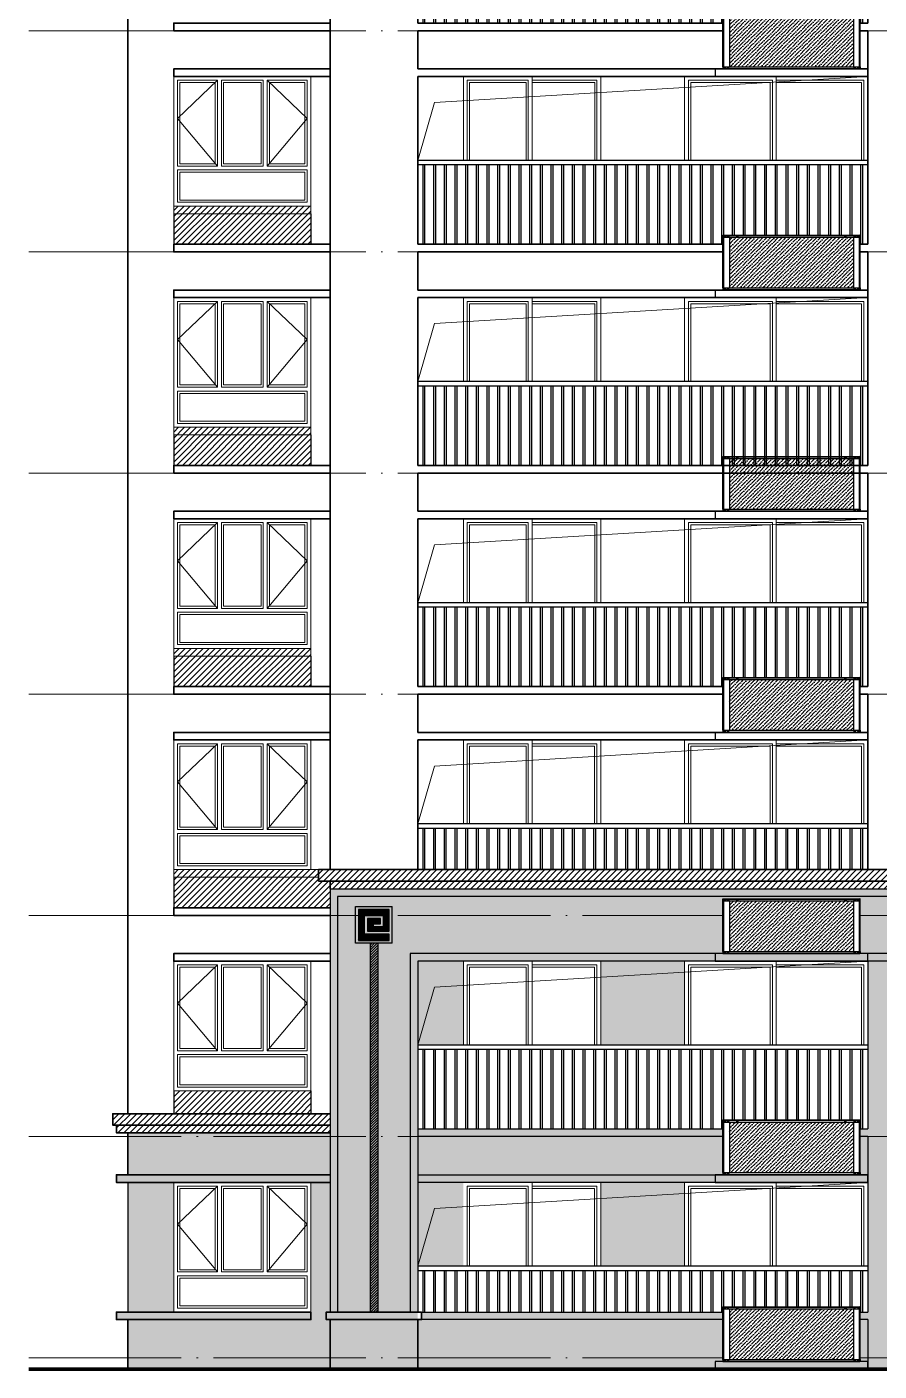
# Model space of a CAD drawing. Extents: x 27938 to 725830, y -209821 to 1628073.
# Drawn here: x 270692 to 281867, y 120374 to 137999 of the extents above; entities that cross this region are included whole.
import ezdxf
from ezdxf.xclip import XClip

# ---------------------------------------------------------------- set-up
doc = ezdxf.new("R2010")
doc.units = 0
doc.header["$LTSCALE"] = 1000
doc.header["$MEASUREMENT"] = 0
doc.header["$XCLIPFRAME"] = 0
doc.linetypes.add('DOTE', pattern=[2.42, 2, -0.2, 0.02, -0.2])
for name, color, linetype in [('3-剖面填充（细）', 250, 'Continuous'), ('5-平立面看线1', 45, 'Continuous'), ('Stair-栏杆', 142, 'Continuous'), ('修改标示', 212, 'Continuous'), ('看线', 251, 'Continuous'), ('立面', 73, 'Continuous')]:
    doc.layers.add(name, color=color, linetype=linetype)
for name, color, linetype, lineweight in [('DOTE', 19, 'DOTE', 9), ('WALL', 9, 'Continuous', 40), ('WINDOW', 144, 'Continuous', 15), ('立面-中轮廓线', 213, 'Continuous', 35), ('立面-普通轮廓', 7, 'Continuous', 18), ('立面-洞口示意', 152, 'Continuous', 13), ('立面-窗开启线', 250, 'Continuous', 13)]:
    doc.layers.add(name, color=color, linetype=linetype, lineweight=lineweight)

# ---------------------------------------------------------------- blocks, each defined once
blk = doc.blocks.new('A$C6E765447')
at = {"layer": '3-剖面填充（细）'}
h = blk.add_hatch(dxfattribs=at)
h.set_pattern_fill('ANSI31', color=251, scale=5)
h.set_pattern_definition([(45, (0, 0), (-5.61266, 5.61266), [])])
h.paths.add_polyline_path([(752, 98), (752, 502), (348, 502), (348, 217), (635, 217), (635, 384), (465, 384), (465, 315), (555, 315), (555, 276), (427, 276), (427, 422), (673, 422), (673, 178), (348, 178), (348, 98)])
at = {"layer": '立面'}
for p, q in [((790, 540), (310, 540)), ((310, 60), (310, 540)), ((790, 60), (790, 540)), ((348, 217), (348, 502)), ((348, 502), (752, 502)), ((427, 422), (427, 276)), ((673, 422), (427, 422)), ((465, 315), (465, 384)), ((465, 384), (635, 384)), ((635, 384), (635, 217)), ((673, 178), (673, 422)), ((752, 502), (752, 98)), ((635, 217), (348, 217)), ((348, 98), (348, 178)), ((348, 178), (673, 178)), ((427, 276), (555, 276)), ((555, 315), (465, 315)), ((555, 276), (555, 315)), ((310, 60), (790, 60)), ((752, 98), (348, 98))]:
    blk.add_line(p, q, dxfattribs=at)
blk = doc.blocks.new('A$C3E9A43BF')
at = {"layer": '3-剖面填充（细）'}
h = blk.add_hatch(dxfattribs=at)
h.set_pattern_fill('ANSI31', color=256, scale=35)
h.set_pattern_definition([(45, (-421266.58, -38026), (-39.2886205, 39.2886205), [])])
h.paths.add_polyline_path([(24850, 6400), (24850, 6550), (-150, 6550), (-150, 6400)])
h = blk.add_hatch(dxfattribs=at)
h.set_pattern_fill('ANSI31', color=256, scale=35)
h.set_pattern_definition([(45, (-421116.58, -38176), (-39.2886205, 39.2886205), [])])
h.paths.add_polyline_path([(24850, 6300), (24850, 6400), (0, 6400), (0, 6300)])
h = blk.add_hatch(dxfattribs=at)
h.set_pattern_fill('ANSI31', color=256, scale=15)
h.set_pattern_definition([(45, (-167446.275, -121897.909), (-16.8379802, 16.8379802), [])])
h.paths.add_polyline_path([(525, 750), (625, 750), (625, 5585), (525, 5585)])
blk.add_line((0, 6300), (24850, 6300), dxfattribs=at)
at = {"layer": '3-剖面填充（细）', "color": 252, "true_color": 0x939598}
blk.add_lwpolyline([(21250, 750), (21250, 5450), (1050, 5450), (1050, 750)], dxfattribs=at)
at = {"layer": '看线', "color": 30}
for points in [[(0, 6300), (0, 750)], [(22200, 750), (22200, 6200), (100, 6200), (100, 750)], [(21150, 750), (21150, 5350), (1150, 5350), (1150, 750)]]:
    blk.add_lwpolyline(points, dxfattribs=at)
at = {"layer": '立面'}
for p, q in [((525, 5585), (525, 750)), ((625, 5585), (625, 750))]:
    blk.add_line(p, q, dxfattribs=at)
at = {"layer": '立面-中轮廓线', "color": 2}
blk.add_line((-150, 6400), (22450, 6400), dxfattribs=at)
for points in [[(22300, 6300), (22300, 6400), (22450, 6400), (22450, 6550), (-150, 6550), (-150, 6400), (0, 6400), (0, 6300)], [(0, 650), (0, 0)], [(1150, 650), (1150, 0)]]:
    blk.add_lwpolyline(points, dxfattribs=at)
blk.add_lwpolyline([(1200, 750), (-50, 750), (-50, 650), (1200, 650)], close=True, dxfattribs=at)
at = {"xscale": -1}
blk.add_blockref('A$C6E765447', (1125, 5525), dxfattribs=at)
blk = doc.blocks.new('HFHFHFDVD')
at = {"layer": '3-剖面填充（细）'}
h = blk.add_hatch(dxfattribs=at)
h.set_pattern_fill('ANSI31', color=256, scale=35)
h.set_pattern_definition([(45, (-262060.75, -2900), (-39.2886205, 39.2886205), [])])
h.paths.add_polyline_path([(159056, 41176), (160856, 41176), (160856, 41676), (159056, 41676)])
for p, q in [((159056, 41576), (159056, 41176)), ((160856, 41576), (160856, 41176))]:
    blk.add_line(p, q, dxfattribs=at)
blk = doc.blocks.new('A$C2CF43C8D')
at = {"layer": 'WINDOW'}
blk.add_line((900, 2300), (900, 0), dxfattribs=at)
for points in [[(50, 2250), (850, 2250), (850, 50), (50, 50)], [(1750, 2250), (900, 2250), (900, 50), (1750, 50)]]:
    blk.add_lwpolyline(points, close=True, dxfattribs=at)
at = {"layer": 'WINDOW', "color": 250}
blk.add_lwpolyline([(80, 2220), (820, 2220), (820, 80), (80, 80)], close=True, dxfattribs=at)
blk.add_lwpolyline([(900, 80), (1720, 80), (1720, 2220), (900, 2220)], dxfattribs=at)
at = {"layer": '立面-普通轮廓'}
blk.add_lwpolyline([(0, 2300), (1800, 2300), (1800, 0), (0, 0)], close=True, dxfattribs=at)
blk = doc.blocks.new('A$C2B255B80')
at = {"layer": 'WINDOW'}
blk.add_line((1200, 2300), (1200, 0), dxfattribs=at)
for points in [[(50, 2250), (1150, 2250), (1150, 50), (50, 50)], [(2350, 2250), (1200, 2250), (1200, 50), (2350, 50)]]:
    blk.add_lwpolyline(points, close=True, dxfattribs=at)
at = {"layer": 'WINDOW', "color": 250}
blk.add_lwpolyline([(80, 2220), (1120, 2220), (1120, 80), (80, 80)], close=True, dxfattribs=at)
blk.add_lwpolyline([(1200, 80), (2320, 80), (2320, 2220), (1200, 2220)], dxfattribs=at)
at = {"layer": '立面-普通轮廓'}
blk.add_lwpolyline([(0, 2300), (2400, 2300), (2400, 0), (0, 0)], close=True, dxfattribs=at)
blk = doc.blocks.new('A$C6BC36758')
at = {"layer": 'WINDOW'}
for points in [[(-1750, 1650), (-1225, 1650), (-1225, 525), (-1750, 525)], [(-1175, 1650), (-625, 1650), (-625, 525), (-1175, 525)], [(-50, 1650), (-575, 1650), (-575, 525), (-50, 525)], [(-1750, 475), (-50, 475), (-50, 50), (-1750, 50)]]:
    blk.add_lwpolyline(points, close=True, dxfattribs=at)
at = {"layer": 'WINDOW', "color": 250}
for points in [[(-1720, 1620), (-1255, 1620), (-1255, 555), (-1720, 555)], [(-1145, 1620), (-655, 1620), (-655, 555), (-1145, 555)], [(-80, 1620), (-545, 1620), (-545, 555), (-80, 555)], [(-1720, 445), (-80, 445), (-80, 80), (-1720, 80)]]:
    blk.add_lwpolyline(points, close=True, dxfattribs=at)
at = {"layer": '立面-普通轮廓'}
blk.add_lwpolyline([(-1800, 1700), (0, 1700), (0, 0), (-1800, 0)], close=True, dxfattribs=at)
at = {"layer": '立面-窗开启线', "color": 251, "ltscale": 0.5, "true_color": 0x636466}
for points in [[(-1225, 1650), (-1750, 1150), (-1225, 525)], [(-575, 1650), (-50, 1150), (-575, 525)]]:
    blk.add_lwpolyline(points, dxfattribs=at)
blk = doc.blocks.new('HGHFSFFESDDRG')
at = {"layer": 'Stair-栏杆'}
for p, q in [((168156, 42276), (162256, 42276)), ((168156, 42216), (162256, 42216))]:
    blk.add_line(p, q, dxfattribs=at)
for points in [[(162321, 42216), (162321, 41176)], [(162351, 41176), (162351, 42216)], [(162461, 42216), (162461, 41176)], [(162491, 41176), (162491, 42216)], [(162601, 42216), (162601, 41176)], [(162631, 41176), (162631, 42216)], [(162741, 42216), (162741, 41176)], [(162771, 41176), (162771, 42216)], [(162881, 42216), (162881, 41176)], [(162911, 41176), (162911, 42216)], [(163021, 42216), (163021, 41176)], [(163051, 41176), (163051, 42216)], [(163161, 42216), (163161, 41176)], [(163191, 41176), (163191, 42216)], [(163301, 42216), (163301, 41176)], [(163331, 41176), (163331, 42216)], [(163441, 42216), (163441, 41176)], [(163471, 41176), (163471, 42216)], [(163581, 42216), (163581, 41176)], [(163611, 41176), (163611, 42216)], [(163721, 42216), (163721, 41176)], [(163751, 41176), (163751, 42216)], [(163861, 42216), (163861, 41176)], [(163891, 41176), (163891, 42216)], [(164001, 42216), (164001, 41176)], [(164031, 41176), (164031, 42216)], [(164141, 42216), (164141, 41176)], [(164171, 41176), (164171, 42216)], [(164281, 42216), (164281, 41176)], [(164311, 41176), (164311, 42216)], [(164421, 42216), (164421, 41176)], [(164451, 41176), (164451, 42216)], [(164561, 42216), (164561, 41176)], [(164591, 41176), (164591, 42216)], [(164701, 42216), (164701, 41176)], [(164731, 41176), (164731, 42216)], [(164841, 42216), (164841, 41176)], [(164871, 41176), (164871, 42216)], [(164981, 42216), (164981, 41176)], [(165011, 41176), (165011, 42216)], [(165121, 42216), (165121, 41176)], [(165151, 41176), (165151, 42216)], [(165261, 42216), (165261, 41176)], [(165291, 41176), (165291, 42216)], [(165401, 42216), (165401, 41176)], [(165431, 41176), (165431, 42216)], [(165541, 42216), (165541, 41176)], [(165571, 41176), (165571, 42216)], [(165681, 42216), (165681, 41176)], [(165711, 41176), (165711, 42216)], [(165821, 42216), (165821, 41176)], [(165851, 41176), (165851, 42216)], [(165961, 42216), (165961, 41176)], [(165991, 41176), (165991, 42216)], [(166101, 42216), (166101, 41176)], [(166131, 41176), (166131, 42216)], [(166241, 42216), (166241, 41176)], [(166271, 41176), (166271, 42216)], [(166381, 42216), (166381, 41176)], [(166411, 41176), (166411, 42216)], [(166521, 42216), (166521, 41176)], [(166551, 41176), (166551, 42216)], [(166661, 42216), (166661, 41176)], [(166691, 41176), (166691, 42216)], [(166801, 42216), (166801, 41176)], [(166831, 41176), (166831, 42216)], [(166941, 42216), (166941, 41176)], [(166971, 41176), (166971, 42216)], [(167081, 42216), (167081, 41176)], [(167111, 41176), (167111, 42216)], [(167221, 42216), (167221, 41176)], [(167251, 41176), (167251, 42216)], [(167361, 42216), (167361, 41176)], [(167391, 41176), (167391, 42216)], [(167501, 42216), (167501, 41176)], [(167531, 41176), (167531, 42216)], [(167641, 42216), (167641, 41176)], [(167671, 41176), (167671, 42216)], [(167781, 42216), (167781, 41176)], [(167811, 41176), (167811, 42216)], [(167921, 42216), (167921, 41176)], [(167951, 41176), (167951, 42216)], [(168061, 42216), (168061, 41176)], [(168091, 41176), (168091, 42216)]]:
    blk.add_lwpolyline(points, dxfattribs=at)
at = {"layer": '立面-中轮廓线'}
for p, q in [((158456, 43976), (158456, 41076)), ((161106, 43976), (161106, 41076)), ((162256, 43976), (162256, 43476)), ((168156, 43976), (168156, 41176)), ((162256, 43376), (162256, 41176))]:
    blk.add_line(p, q, dxfattribs=at)
for points in [[(161106, 43376), (159056, 43376), (159056, 43476), (161106, 43476)], [(162256, 43476), (168156, 43476)], [(168156, 43376), (162256, 43376)], [(161106, 41076), (159056, 41076), (159056, 41176), (161106, 41176)], [(162256, 41176), (168156, 41176)], [(168156, 41076), (162256, 41076)]]:
    blk.add_lwpolyline(points, dxfattribs=at)
at = {"layer": '立面-普通轮廓'}
for points in [[(159056, 41676), (160856, 41676), (160856, 41576), (159056, 41576)], [(159056, 41676), (159056, 41576)]]:
    blk.add_lwpolyline(points, dxfattribs=at)
at = {"layer": '立面-洞口示意'}
blk.add_lwpolyline([(162256, 42276), (162475, 43035), (168156, 43376)], dxfattribs=at)
blk.add_blockref('A$C6BC36758', (160856, 41676))
ref = blk.add_blockref('A$C2CF43C8D', (162856, 41076))
XClip(ref).set_block_clipping_path([(0, 1199.9999183439), (1800.0002853817, 2300.0000000003)])
ref = blk.add_blockref('A$C2B255B80', (165756, 41076))
XClip(ref).set_block_clipping_path([(0, 1199.9999183437), (2400.0002853817, 2299.9999999927)])
blk = doc.blocks.new('A$C0FC9229A')
at = {"color": 164}
blk.add_wipeout([(1080, 1056), (1079, 1057), (-923, 1057), (-923, 1056), (-923, 1027), (-922, 1027), (-922, 287), (-923, 287), (-923, 257), (-923, 257), (1079, 257), (1080, 257), (1080, 287), (1078, 287), (1078, 1027), (1080, 1027)], dxfattribs=at).translate(0, 0, 0).dxf.layer = 'WALL'
h = blk.add_hatch()
h.set_pattern_fill('ANSI36', color=164, scale=25, style=0)
h.set_pattern_definition([(45, (0, 0), (21.0475, 77.1741), [99.2188, -19.8438, 0, -19.8438])])
h.paths.add_polyline_path([(983, 287), (983, 1027), (-826, 1027), (-826, 287)])
for p, q in [((-923, 1057), (1079, 1057)), ((-923, 1057), (1079, 1057)), ((-923, 1027), (-923, 1057)), ((-923, 1027), (-923, 1056)), ((-923, 1056), (-923, 1056)), ((-923, 1052), (1080, 1052)), ((-923, 1052), (1079, 1052)), ((-923, 1027), (1080, 1027)), ((-922, 1027), (-922, 287)), ((-922, 287), (-922, 1027)), ((-921, 287), (-921, 1027)), ((-912, 1057), (-912, 1027)), ((-912, 1027), (-912, 287)), ((-912, 1027), (-912, 287)), ((-897, 1040), (-899, 1038)), ((-899, 1038), (-899, 1036)), ((-899, 1036), (-897, 1034)), ((-897, 1030), (-897, 1044)), ((-894, 1038), (-897, 1040)), ((-897, 1034), (-894, 1036)), ((-894, 1036), (-894, 1038)), ((-847, 1040), (-849, 1038)), ((-849, 1038), (-849, 1036)), ((-849, 1036), (-847, 1034)), ((-847, 1030), (-847, 1044)), ((-844, 1038), (-847, 1040)), ((-847, 1034), (-844, 1036)), ((-844, 1036), (-844, 1038)), ((-826, 1027), (-826, 287)), ((-826, 1027), (-826, 287)), ((-720, 1045), (-703, 1045)), ((-720, 1035), (-703, 1035)), ((-711, 1054), (-711, 1025)), ((859, 1045), (876, 1045)), ((859, 1035), (876, 1035)), ((868, 1054), (868, 1025)), ((983, 1027), (983, 287)), ((1003, 1040), (1001, 1038)), ((1001, 1038), (1001, 1036)), ((1001, 1036), (1003, 1034)), ((1003, 1030), (1003, 1044)), ((1006, 1038), (1003, 1040)), ((1003, 1034), (1006, 1036)), ((1006, 1036), (1006, 1038)), ((1053, 1040), (1051, 1038)), ((1051, 1038), (1051, 1036)), ((1051, 1036), (1053, 1034)), ((1053, 1030), (1053, 1044)), ((1056, 1038), (1053, 1040)), ((1053, 1034), (1056, 1036)), ((1056, 1036), (1056, 1038)), ((1068, 1057), (1068, 1027)), ((1068, 1027), (1068, 287)), ((1068, 1027), (1068, 287)), ((1077, 287), (1077, 1027)), ((1078, 287), (1078, 1027)), ((1078, 1027), (1078, 287)), ((1079, 1027), (1079, 1057)), ((1080, 1056), (1079, 1056)), ((1080, 1027), (1080, 1056)), ((-923, 287), (1080, 287)), ((-923, 287), (-923, 257)), ((-923, 287), (-923, 257)), ((-923, 262), (1080, 262)), ((-923, 262), (1079, 262)), ((-923, 257), (-923, 257)), ((-923, 257), (1079, 257)), ((-923, 257), (1079, 257)), ((-922, 287), (-826, 287)), ((-912, 257), (-912, 287)), ((-899, 278), (-897, 280)), ((-899, 276), (-899, 278)), ((-897, 274), (-899, 276)), ((-897, 284), (-897, 270)), ((-897, 280), (-894, 278)), ((-894, 276), (-897, 274)), ((-894, 278), (-894, 276)), ((-849, 278), (-847, 280)), ((-849, 276), (-849, 278)), ((-847, 274), (-849, 276)), ((-847, 284), (-847, 270)), ((-847, 280), (-844, 278)), ((-844, 276), (-847, 274)), ((-844, 278), (-844, 276)), ((1001, 278), (1003, 280)), ((1001, 276), (1001, 278)), ((1003, 274), (1001, 276)), ((1003, 284), (1003, 270)), ((1003, 280), (1006, 278)), ((1006, 276), (1003, 274)), ((1006, 278), (1006, 276)), ((1051, 278), (1053, 280)), ((1051, 276), (1051, 278)), ((1053, 274), (1051, 276)), ((1053, 284), (1053, 270)), ((1053, 280), (1056, 278)), ((1056, 276), (1053, 274)), ((1056, 278), (1056, 276)), ((1068, 257), (1068, 287)), ((1079, 287), (1079, 257)), ((1080, 257), (1079, 257)), ((1080, 287), (1080, 257))]:
    blk.add_line(p, q, dxfattribs=at)
for points in [[(-923, 1052), (-923, 1052), (-923, 1052), (-923, 1052), (-923, 1052)], [(1080, 1052), (1080, 1052), (1079, 1052), (1079, 1052), (1079, 1052)], [(-923, 262), (-923, 262), (-923, 262), (-923, 262), (-923, 262)], [(1080, 262), (1080, 262), (1079, 262), (1079, 262), (1079, 262)]]:
    blk.add_lwpolyline(points, dxfattribs=at)
for centre, radius in [((-897, 1037), 10), ((-897, 1037), 9.5), ((-847, 1037), 10), ((-847, 1037), 9.5), ((1003, 1037), 10), ((1003, 1037), 9.5), ((1053, 1037), 10), ((1053, 1037), 9.5), ((-897, 277), 10), ((-897, 277), 9.5), ((-847, 277), 10), ((-847, 277), 9.5), ((1003, 277), 10), ((1003, 277), 9.5), ((1053, 277), 10), ((1053, 277), 9.5)]:
    blk.add_circle(centre, radius, dxfattribs=at)
for centre, radius, start, end in [((-923, 1056), 0.5, 90, 180), ((-720, 1040), 4.9, 87.1406, 272.8594), ((-703, 1040), 4.9, 267.1406, 92.8594), ((859, 1040), 4.9, 87.1406, 272.8594), ((876, 1040), 4.9, 267.1406, 92.8594), ((1079, 1056), 0.5, 0, 90), ((-923, 257), 0.5, 180, 270), ((1079, 257), 0.5, 270, 0)]:
    blk.add_arc(centre, radius, start, end, dxfattribs=at)

msp = doc.modelspace()

# ---------------------------------------------------------------- hatches: boundary and pattern name
at = {"layer": '3-剖面填充（细）'}
h = msp.add_hatch(dxfattribs=at)
h.set_pattern_fill('ANSI31', color=256, scale=35)
h.set_pattern_definition([(45, (-142549.973, 82372.64), (-39.2886205, 39.2886205), [])])
h.paths.add_polyline_path([(274516.6, 126948.6), (274516.6, 126798.6), (274666.6, 126798.6), (274666.6, 126448.6), (272616.6, 126448.6), (272616.6, 126948.6)])
h = msp.add_hatch(dxfattribs=at)
h.set_pattern_fill('混凝土', color=251, scale=40)
h.set_pattern_definition([(50, (113560.76, 112891.82), (286.90407, -25.10085), [30, -330]), (355, (113560.76, 112891.82), (-55.50053, 300.87685), [24, -264]), (100.4514, (113584.67, 112889.73), (231.40375, 275.7758), [25.49608, -280.45684]), (46.1842, (113560.76, 112971.8), (426.8964, -66.2076), [45, -495]), (96.6356, (113596.34, 112966.3), (373.8651, 389.64715), [38.2441, -420.6852]), (351.1842, (113560.76, 112971.8), (373.8648, 389.6474), [36, -396]), (21, (113600.76, 112951.82), (238.76282, -161.04756), [30, -330]), (326, (113600.76, 112951.82), (97.32613, 290.06), [24, -264]), (71.4514, (113620.66, 112938.4), (336.08905, 129.0122), [25.49608, -280.45684]), (37.5, (113560.76, 112891.82), (4.86394, 133.15754), [0, -260.8, 0, -268, 0, -265]), (7.5, (113560.76, 112891.82), (105.227815, 157.76468), [0, -152.8, 0, -254.8, 0, -101]), (327.5, (113471.56, 112891.82), (213.528974, -9.02195), [0, -100, 0, -312, 0, -414]), (317.5, (113431.56, 112891.82), (233.27447, 40.042), [0, -130, 0, -207.2, 0, -294])])
h.paths.add_polyline_path([(300016.6, 125748.6), (301816.6, 125748.6), (301816.6, 123548.6), (300016.6, 123548.6)], flags=16)
h.paths.add_polyline_path([(311016.6, 122848.6), (312616.6, 122848.6), (312616.6, 121148.6), (311016.6, 121148.6)], flags=16)
h.paths.add_polyline_path([(311016.6, 125748.6), (312616.6, 125748.6), (312616.6, 124048.6), (311016.6, 124048.6)], flags=16)
h.paths.add_polyline_path([(309416.6, 122848.6), (310716.6, 122848.6), (310716.6, 120848.6), (309416.6, 120848.6)], flags=16)
h.paths.add_polyline_path([(309416.6, 125748.6), (310716.6, 125748.6), (310716.6, 123548.6), (309416.6, 123548.6)], flags=16)
h.paths.add_polyline_path([(303816.6, 122848.6), (303816.6, 121748.6), (303216.6, 121748.6), (303216.6, 121148.6), (303266.6, 121148.6), (303266.6, 121048.6), (303216.6, 121048.6), (303216.6, 121148.6), (309116.6, 121148.6), (309116.6, 122848.6), (306716.6, 122848.6), (306716.6, 121748.6), (305616.6, 121748.6), (305616.6, 122848.6)], flags=16)
h.paths.add_polyline_path([(303816.6, 125748.6), (303816.6, 124648.6), (303216.6, 124648.6), (303216.6, 123548.6), (309116.6, 123548.6), (309116.6, 125748.6), (306716.6, 125748.6), (306716.6, 124648.6), (305616.6, 124648.6), (305616.6, 125748.6)], flags=16)
h.paths.add_polyline_path([(300016.6, 122848.6), (301816.6, 122848.6), (301816.6, 121148.6), (300016.6, 121148.6)], flags=16)
h.paths.add_polyline_path([(315416.6, 122848.6), (313816.6, 122848.6), (313816.6, 121148.6), (315416.6, 121148.6)], flags=16)
h.paths.add_polyline_path([(315416.6, 125748.6), (313816.6, 125748.6), (313816.6, 124048.6), (315416.6, 124048.6)], flags=16)
h.paths.add_polyline_path([(317016.6, 122848.6), (315716.6, 122848.6), (315716.6, 120848.6), (317016.6, 120848.6)], flags=16)
h.paths.add_polyline_path([(317016.6, 125748.6), (315716.6, 125748.6), (315716.6, 123548.6), (317016.6, 123548.6)], flags=16)
h.paths.add_polyline_path([(322616.6, 122848.6), (322616.6, 121748.6), (323216.6, 121748.6), (323216.6, 121148.6), (323166.6, 121148.6), (323166.6, 121048.6), (323216.6, 121048.6), (323216.6, 121148.6), (317316.6, 121148.6), (317316.6, 122848.6), (319716.6, 122848.6), (319716.6, 121748.6), (320816.6, 121748.6), (320816.6, 122848.6)], flags=16)
h.paths.add_polyline_path([(322616.6, 125748.6), (322616.6, 124648.6), (323216.6, 124648.6), (323216.6, 123548.6), (317316.6, 123548.6), (317316.6, 125748.6), (319716.6, 125748.6), (319716.6, 124648.6), (320816.6, 124648.6), (320816.6, 125748.6)], flags=16)
h.paths.add_polyline_path([(326416.6, 122848.6), (324616.6, 122848.6), (324616.6, 121148.6), (326416.6, 121148.6)], flags=16)
h.paths.add_polyline_path([(299016.6, 125748.6), (297216.6, 125748.6), (297216.6, 123548.6), (299016.6, 123548.6)], flags=16)
h.paths.add_polyline_path([(288016.6, 122848.6), (286416.6, 122848.6), (286416.6, 121148.6), (288016.6, 121148.6)], flags=16)
h.paths.add_polyline_path([(288016.6, 125748.6), (286416.6, 125748.6), (286416.6, 124048.6), (288016.6, 124048.6)], flags=16)
h.paths.add_polyline_path([(289616.6, 122848.6), (288316.6, 122848.6), (288316.6, 120848.6), (289616.6, 120848.6)], flags=16)
h.paths.add_polyline_path([(289616.6, 125748.6), (288316.6, 125748.6), (288316.6, 123548.6), (289616.6, 123548.6)], flags=16)
h.paths.add_polyline_path([(295216.6, 122848.6), (295216.6, 121748.6), (295816.6, 121748.6), (295816.6, 121148.6), (295766.6, 121148.6), (295766.6, 121048.6), (295816.6, 121048.6), (295816.6, 121148.6), (289916.6, 121148.6), (289916.6, 122848.6), (292316.6, 122848.6), (292316.6, 121748.6), (293416.6, 121748.6), (293416.6, 122848.6)], flags=16)
h.paths.add_polyline_path([(295216.6, 125748.6), (295216.6, 124648.6), (295816.6, 124648.6), (295816.6, 123548.6), (289916.6, 123548.6), (289916.6, 125748.6), (292316.6, 125748.6), (292316.6, 124648.6), (293416.6, 124648.6), (293416.6, 125748.6)], flags=16)
h.paths.add_polyline_path([(299016.6, 122848.6), (297216.6, 122848.6), (297216.6, 121148.6), (299016.6, 121148.6)], flags=16)
h.paths.add_polyline_path([(283616.6, 122848.6), (285216.6, 122848.6), (285216.6, 121148.6), (283616.6, 121148.6)], flags=16)
h.paths.add_polyline_path([(283616.6, 125748.6), (285216.6, 125748.6), (285216.6, 124048.6), (283616.6, 124048.6)], flags=16)
h.paths.add_polyline_path([(282016.6, 122848.6), (283316.6, 122848.6), (283316.6, 120848.6), (282016.6, 120848.6)], flags=16)
h.paths.add_polyline_path([(282016.6, 125748.6), (283316.6, 125748.6), (283316.6, 123548.6), (282016.6, 123548.6)], flags=16)
h.paths.add_polyline_path([(276416.6, 122848.6), (276416.6, 121748.6), (275816.6, 121748.6), (275816.6, 121148.6), (275866.6, 121148.6), (275866.6, 121048.6), (275816.6, 121048.6), (275816.6, 121148.6), (281716.6, 121148.6), (281716.6, 122848.6), (279316.6, 122848.6), (279316.6, 121748.6), (278216.6, 121748.6), (278216.6, 122848.6)], flags=16)
h.paths.add_polyline_path([(276416.6, 125748.6), (276416.6, 124648.6), (275816.6, 124648.6), (275816.6, 123548.6), (281716.6, 123548.6), (281716.6, 125748.6), (279316.6, 125748.6), (279316.6, 124648.6), (278216.6, 124648.6), (278216.6, 125748.6)], flags=16)
h.paths.add_polyline_path([(272616.6, 122848.6), (274416.6, 122848.6), (274416.6, 121148.6), (272616.6, 121148.6)], flags=16)
h.paths.add_polyline_path([(272016.6, 123498.6), (272016.6, 122948.6), (271866.6, 122948.6), (271866.6, 122848.6), (272016.6, 122848.6), (272016.6, 121148.6), (271866.6, 121148.6), (271866.6, 121048.6), (272016.6, 121048.6), (272016.6, 120398.6), (327016.6, 120398.6), (327016.6, 121048.6), (327166.6, 121048.6), (327166.6, 121148.6), (327016.6, 121148.6), (327016.6, 122848.6), (327166.6, 122848.6), (327166.6, 122948.6), (327016.6, 122948.6), (327016.6, 123498.6), (324366.6, 123498.6), (324366.6, 126698.6), (274666.6, 126698.6), (274666.6, 123498.6)])
h = msp.add_hatch(dxfattribs=at)
h.set_pattern_fill('ANSI31', color=256, scale=35)
h.set_pattern_definition([(45, (-148499.99, 79472.64), (-39.2886205, 39.2886205), [])])
h.paths.add_polyline_path([(272616.6, 123748.6), (274416.6, 123748.6), (274416.6, 124048.6), (272616.6, 124048.6)])
h = msp.add_hatch(dxfattribs=at)
h.set_pattern_fill('ANSI31', color=256, scale=35)
h.set_pattern_definition([(45, (-149299.997, 79172.64), (-39.2886205, 39.2886205), [])])
h.paths.add_polyline_path([(274666.6, 123498.6), (274666.6, 123748.6), (271816.6, 123748.6), (271816.6, 123598.6), (271866.6, 123598.6), (271866.6, 123498.6)])

# ---------------------------------------------------------------- linework, layer by layer
for p, q in [((272616.6, 126848.6), (272616.6, 126448.6)), ((272616.6, 124048.6), (272616.6, 123748.6)), ((274416.6, 124048.6), (274416.6, 123748.6))]:
    msp.add_line(p, q, dxfattribs=at)
at = {"layer": '5-平立面看线1', "color": 1, "ltscale": 0.8, "const_width": 50}
msp.add_lwpolyline([(328516.6, 120398.6), (270716.6, 120398.6)], dxfattribs=at)
at = {"layer": 'DOTE', "linetype": 'DOTE'}
for p, q in [((270716.6, 137948.6), (328516.6, 137948.6)), ((270716.6, 135048.6), (328516.6, 135048.6)), ((270716.6, 132148.6), (328516.6, 132148.6)), ((270716.6, 129248.6), (328516.6, 129248.6)), ((270716.6, 126348.6), (328516.6, 126348.6)), ((270716.6, 123448.6), (328516.6, 123448.6)), ((270716.6, 120548.6), (328516.6, 120548.6))]:
    msp.add_line(p, q, dxfattribs=at)
at = {"layer": 'Stair-栏杆'}
for p, q in [((281716.6, 127548.6), (275816.6, 127548.6)), ((281716.6, 127488.6), (275816.6, 127488.6)), ((281716.6, 124648.6), (275816.6, 124648.6)), ((281716.6, 124588.6), (275816.6, 124588.6)), ((281716.6, 121748.6), (275816.6, 121748.6)), ((281716.6, 121688.6), (275816.6, 121688.6))]:
    msp.add_line(p, q, dxfattribs=at)
for points in [[(275881.6, 127488.6), (275881.6, 126948.6)], [(275911.6, 126948.6), (275911.6, 127488.6)], [(276021.6, 127488.6), (276021.6, 126948.6)], [(276051.6, 126948.6), (276051.6, 127488.6)], [(276161.6, 127488.6), (276161.6, 126948.6)], [(276191.6, 126948.6), (276191.6, 127488.6)], [(276301.6, 127488.6), (276301.6, 126948.6)], [(276331.6, 126948.6), (276331.6, 127488.6)], [(276441.6, 127488.6), (276441.6, 126948.6)], [(276471.6, 126948.6), (276471.6, 127488.6)], [(276581.6, 127488.6), (276581.6, 126948.6)], [(276611.6, 126948.6), (276611.6, 127488.6)], [(276721.6, 127488.6), (276721.6, 126948.6)], [(276751.6, 126948.6), (276751.6, 127488.6)], [(276861.6, 127488.6), (276861.6, 126948.6)], [(276891.6, 126948.6), (276891.6, 127488.6)], [(277001.6, 127488.6), (277001.6, 126948.6)], [(277031.6, 126948.6), (277031.6, 127488.6)], [(277141.6, 127488.6), (277141.6, 126948.6)], [(277171.6, 126948.6), (277171.6, 127488.6)], [(277281.6, 127488.6), (277281.6, 126948.6)], [(277311.6, 126948.6), (277311.6, 127488.6)], [(277421.6, 127488.6), (277421.6, 126948.6)], [(277451.6, 126948.6), (277451.6, 127488.6)], [(277561.6, 127488.6), (277561.6, 126948.6)], [(277591.6, 126948.6), (277591.6, 127488.6)], [(277701.6, 127488.6), (277701.6, 126948.6)], [(277731.6, 126948.6), (277731.6, 127488.6)], [(277841.6, 127488.6), (277841.6, 126948.6)], [(277871.6, 126948.6), (277871.6, 127488.6)], [(277981.6, 127488.6), (277981.6, 126948.6)], [(278011.6, 126948.6), (278011.6, 127488.6)], [(278121.6, 127488.6), (278121.6, 126948.6)], [(278151.6, 126948.6), (278151.6, 127488.6)], [(278261.6, 127488.6), (278261.6, 126948.6)], [(278291.6, 126948.6), (278291.6, 127488.6)], [(278401.6, 127488.6), (278401.6, 126948.6)], [(278431.6, 126948.6), (278431.6, 127488.6)], [(278541.6, 127488.6), (278541.6, 126948.6)], [(278571.6, 126948.6), (278571.6, 127488.6)], [(278681.6, 127488.6), (278681.6, 126948.6)], [(278711.6, 126948.6), (278711.6, 127488.6)], [(278821.6, 127488.6), (278821.6, 126948.6)], [(278851.6, 126948.6), (278851.6, 127488.6)], [(278961.6, 127488.6), (278961.6, 126948.6)], [(278991.6, 126948.6), (278991.6, 127488.6)], [(279101.6, 127488.6), (279101.6, 126948.6)], [(279131.6, 126948.6), (279131.6, 127488.6)], [(279241.6, 127488.6), (279241.6, 126948.6)], [(279271.6, 126948.6), (279271.6, 127488.6)], [(279381.6, 127488.6), (279381.6, 126948.6)], [(279411.6, 126948.6), (279411.6, 127488.6)], [(279521.6, 127488.6), (279521.6, 126948.6)], [(279551.6, 126948.6), (279551.6, 127488.6)], [(279661.6, 127488.6), (279661.6, 126948.6)], [(279691.6, 126948.6), (279691.6, 127488.6)], [(279801.6, 127488.6), (279801.6, 126948.6)], [(279831.6, 126948.6), (279831.6, 127488.6)], [(279941.6, 127488.6), (279941.6, 126948.6)], [(279971.6, 126948.6), (279971.6, 127488.6)], [(280081.6, 127488.6), (280081.6, 126948.6)], [(280111.6, 126948.6), (280111.6, 127488.6)], [(280221.6, 127488.6), (280221.6, 126948.6)], [(280251.6, 126948.6), (280251.6, 127488.6)], [(280361.6, 127488.6), (280361.6, 126948.6)], [(280391.6, 126948.6), (280391.6, 127488.6)], [(280501.6, 127488.6), (280501.6, 126948.6)], [(280531.6, 126948.6), (280531.6, 127488.6)], [(280641.6, 127488.6), (280641.6, 126948.6)], [(280671.6, 126948.6), (280671.6, 127488.6)], [(280781.6, 127488.6), (280781.6, 126948.6)], [(280811.6, 126948.6), (280811.6, 127488.6)], [(280921.6, 127488.6), (280921.6, 126948.6)], [(280951.6, 126948.6), (280951.6, 127488.6)], [(281061.6, 127488.6), (281061.6, 126948.6)], [(281091.6, 126948.6), (281091.6, 127488.6)], [(281201.6, 127488.6), (281201.6, 126948.6)], [(281231.6, 126948.6), (281231.6, 127488.6)], [(281341.6, 127488.6), (281341.6, 126948.6)], [(281371.6, 126948.6), (281371.6, 127488.6)], [(281481.6, 127488.6), (281481.6, 126948.6)], [(281511.6, 126948.6), (281511.6, 127488.6)], [(281621.6, 127488.6), (281621.6, 126948.6)], [(281651.6, 126948.6), (281651.6, 127488.6)], [(275881.6, 124588.6), (275881.6, 123548.6)], [(275911.6, 123548.6), (275911.6, 124588.6)], [(276021.6, 124588.6), (276021.6, 123548.6)], [(276051.6, 123548.6), (276051.6, 124588.6)], [(276161.6, 124588.6), (276161.6, 123548.6)], [(276191.6, 123548.6), (276191.6, 124588.6)], [(276301.6, 124588.6), (276301.6, 123548.6)], [(276331.6, 123548.6), (276331.6, 124588.6)], [(276441.6, 124588.6), (276441.6, 123548.6)], [(276471.6, 123548.6), (276471.6, 124588.6)], [(276581.6, 124588.6), (276581.6, 123548.6)], [(276611.6, 123548.6), (276611.6, 124588.6)], [(276721.6, 124588.6), (276721.6, 123548.6)], [(276751.6, 123548.6), (276751.6, 124588.6)], [(276861.6, 124588.6), (276861.6, 123548.6)], [(276891.6, 123548.6), (276891.6, 124588.6)], [(277001.6, 124588.6), (277001.6, 123548.6)], [(277031.6, 123548.6), (277031.6, 124588.6)], [(277141.6, 124588.6), (277141.6, 123548.6)], [(277171.6, 123548.6), (277171.6, 124588.6)], [(277281.6, 124588.6), (277281.6, 123548.6)], [(277311.6, 123548.6), (277311.6, 124588.6)], [(277421.6, 124588.6), (277421.6, 123548.6)], [(277451.6, 123548.6), (277451.6, 124588.6)], [(277561.6, 124588.6), (277561.6, 123548.6)], [(277591.6, 123548.6), (277591.6, 124588.6)], [(277701.6, 124588.6), (277701.6, 123548.6)], [(277731.6, 123548.6), (277731.6, 124588.6)], [(277841.6, 124588.6), (277841.6, 123548.6)], [(277871.6, 123548.6), (277871.6, 124588.6)], [(277981.6, 124588.6), (277981.6, 123548.6)], [(278011.6, 123548.6), (278011.6, 124588.6)], [(278121.6, 124588.6), (278121.6, 123548.6)], [(278151.6, 123548.6), (278151.6, 124588.6)], [(278261.6, 124588.6), (278261.6, 123548.6)], [(278291.6, 123548.6), (278291.6, 124588.6)], [(278401.6, 124588.6), (278401.6, 123548.6)], [(278431.6, 123548.6), (278431.6, 124588.6)], [(278541.6, 124588.6), (278541.6, 123548.6)], [(278571.6, 123548.6), (278571.6, 124588.6)], [(278681.6, 124588.6), (278681.6, 123548.6)], [(278711.6, 123548.6), (278711.6, 124588.6)], [(278821.6, 124588.6), (278821.6, 123548.6)], [(278851.6, 123548.6), (278851.6, 124588.6)], [(278961.6, 124588.6), (278961.6, 123548.6)], [(278991.6, 123548.6), (278991.6, 124588.6)], [(279101.6, 124588.6), (279101.6, 123548.6)], [(279131.6, 123548.6), (279131.6, 124588.6)], [(279241.6, 124588.6), (279241.6, 123548.6)], [(279271.6, 123548.6), (279271.6, 124588.6)], [(279381.6, 124588.6), (279381.6, 123548.6)], [(279411.6, 123548.6), (279411.6, 124588.6)], [(279521.6, 124588.6), (279521.6, 123548.6)], [(279551.6, 123548.6), (279551.6, 124588.6)], [(279661.6, 124588.6), (279661.6, 123548.6)], [(279691.6, 123548.6), (279691.6, 124588.6)], [(279801.6, 124588.6), (279801.6, 123548.6)], [(279831.6, 123548.6), (279831.6, 124588.6)], [(279941.6, 124588.6), (279941.6, 123548.6)], [(279971.6, 123548.6), (279971.6, 124588.6)], [(280081.6, 124588.6), (280081.6, 123548.6)], [(280111.6, 123548.6), (280111.6, 124588.6)], [(280221.6, 124588.6), (280221.6, 123548.6)], [(280251.6, 123548.6), (280251.6, 124588.6)], [(280361.6, 124588.6), (280361.6, 123548.6)], [(280391.6, 123548.6), (280391.6, 124588.6)], [(280501.6, 124588.6), (280501.6, 123548.6)], [(280531.6, 123548.6), (280531.6, 124588.6)], [(280641.6, 124588.6), (280641.6, 123548.6)], [(280671.6, 123548.6), (280671.6, 124588.6)], [(280781.6, 124588.6), (280781.6, 123548.6)], [(280811.6, 123548.6), (280811.6, 124588.6)], [(280921.6, 124588.6), (280921.6, 123548.6)], [(280951.6, 123548.6), (280951.6, 124588.6)], [(281061.6, 124588.6), (281061.6, 123548.6)], [(281091.6, 123548.6), (281091.6, 124588.6)], [(281201.6, 124588.6), (281201.6, 123548.6)], [(281231.6, 123548.6), (281231.6, 124588.6)], [(281341.6, 124588.6), (281341.6, 123548.6)], [(281371.6, 123548.6), (281371.6, 124588.6)], [(281481.6, 124588.6), (281481.6, 123548.6)], [(281511.6, 123548.6), (281511.6, 124588.6)], [(281621.6, 124588.6), (281621.6, 123548.6)], [(281651.6, 123548.6), (281651.6, 124588.6)], [(275881.6, 121688.6), (275881.6, 121148.6)], [(275911.6, 121148.6), (275911.6, 121688.6)], [(276021.6, 121688.6), (276021.6, 121148.6)], [(276051.6, 121148.6), (276051.6, 121688.6)], [(276161.6, 121688.6), (276161.6, 121148.6)], [(276191.6, 121148.6), (276191.6, 121688.6)], [(276301.6, 121688.6), (276301.6, 121148.6)], [(276331.6, 121148.6), (276331.6, 121688.6)], [(276441.6, 121688.6), (276441.6, 121148.6)], [(276471.6, 121148.6), (276471.6, 121688.6)], [(276581.6, 121688.6), (276581.6, 121148.6)], [(276611.6, 121148.6), (276611.6, 121688.6)], [(276721.6, 121688.6), (276721.6, 121148.6)], [(276751.6, 121148.6), (276751.6, 121688.6)], [(276861.6, 121688.6), (276861.6, 121148.6)], [(276891.6, 121148.6), (276891.6, 121688.6)], [(277001.6, 121688.6), (277001.6, 121148.6)], [(277031.6, 121148.6), (277031.6, 121688.6)], [(277141.6, 121688.6), (277141.6, 121148.6)], [(277171.6, 121148.6), (277171.6, 121688.6)], [(277281.6, 121688.6), (277281.6, 121148.6)], [(277311.6, 121148.6), (277311.6, 121688.6)], [(277421.6, 121688.6), (277421.6, 121148.6)], [(277451.6, 121148.6), (277451.6, 121688.6)], [(277561.6, 121688.6), (277561.6, 121148.6)], [(277591.6, 121148.6), (277591.6, 121688.6)], [(277701.6, 121688.6), (277701.6, 121148.6)], [(277731.6, 121148.6), (277731.6, 121688.6)], [(277841.6, 121688.6), (277841.6, 121148.6)], [(277871.6, 121148.6), (277871.6, 121688.6)], [(277981.6, 121688.6), (277981.6, 121148.6)], [(278011.6, 121148.6), (278011.6, 121688.6)], [(278121.6, 121688.6), (278121.6, 121148.6)], [(278151.6, 121148.6), (278151.6, 121688.6)], [(278261.6, 121688.6), (278261.6, 121148.6)], [(278291.6, 121148.6), (278291.6, 121688.6)], [(278401.6, 121688.6), (278401.6, 121148.6)], [(278431.6, 121148.6), (278431.6, 121688.6)], [(278541.6, 121688.6), (278541.6, 121148.6)], [(278571.6, 121148.6), (278571.6, 121688.6)], [(278681.6, 121688.6), (278681.6, 121148.6)], [(278711.6, 121148.6), (278711.6, 121688.6)], [(278821.6, 121688.6), (278821.6, 121148.6)], [(278851.6, 121148.6), (278851.6, 121688.6)], [(278961.6, 121688.6), (278961.6, 121148.6)], [(278991.6, 121148.6), (278991.6, 121688.6)], [(279101.6, 121688.6), (279101.6, 121148.6)], [(279131.6, 121148.6), (279131.6, 121688.6)], [(279241.6, 121688.6), (279241.6, 121148.6)], [(279271.6, 121148.6), (279271.6, 121688.6)], [(279381.6, 121688.6), (279381.6, 121148.6)], [(279411.6, 121148.6), (279411.6, 121688.6)], [(279521.6, 121688.6), (279521.6, 121148.6)], [(279551.6, 121148.6), (279551.6, 121688.6)], [(279661.6, 121688.6), (279661.6, 121148.6)], [(279691.6, 121148.6), (279691.6, 121688.6)], [(279801.6, 121688.6), (279801.6, 121148.6)], [(279831.6, 121148.6), (279831.6, 121688.6)], [(279941.6, 121688.6), (279941.6, 121148.6)], [(279971.6, 121148.6), (279971.6, 121688.6)], [(280081.6, 121688.6), (280081.6, 121148.6)], [(280111.6, 121148.6), (280111.6, 121688.6)], [(280221.6, 121688.6), (280221.6, 121148.6)], [(280251.6, 121148.6), (280251.6, 121688.6)], [(280361.6, 121688.6), (280361.6, 121148.6)], [(280391.6, 121148.6), (280391.6, 121688.6)], [(280501.6, 121688.6), (280501.6, 121148.6)], [(280531.6, 121148.6), (280531.6, 121688.6)], [(280641.6, 121688.6), (280641.6, 121148.6)], [(280671.6, 121148.6), (280671.6, 121688.6)], [(280781.6, 121688.6), (280781.6, 121148.6)], [(280811.6, 121148.6), (280811.6, 121688.6)], [(280921.6, 121688.6), (280921.6, 121148.6)], [(280951.6, 121148.6), (280951.6, 121688.6)], [(281061.6, 121688.6), (281061.6, 121148.6)], [(281091.6, 121148.6), (281091.6, 121688.6)], [(281201.6, 121688.6), (281201.6, 121148.6)], [(281231.6, 121148.6), (281231.6, 121688.6)], [(281341.6, 121688.6), (281341.6, 121148.6)], [(281371.6, 121148.6), (281371.6, 121688.6)], [(281481.6, 121688.6), (281481.6, 121148.6)], [(281511.6, 121148.6), (281511.6, 121688.6)], [(281621.6, 121688.6), (281621.6, 121148.6)], [(281651.6, 121148.6), (281651.6, 121688.6)]]:
    msp.add_lwpolyline(points, dxfattribs=at)
at = {"layer": '看线', "color": 30}
for p, q in [((281716.6, 125748.6), (281716.6, 123548.6)), ((281716.6, 123448.6), (281716.6, 121148.6)), ((272016.6, 122848.6), (272016.6, 121148.6)), ((281716.6, 121048.6), (281716.6, 120398.6))]:
    msp.add_line(p, q, dxfattribs=at)
for points in [[(275816.6, 123548.6), (281716.6, 123548.6)], [(281716.6, 123448.6), (275816.6, 123448.6)], [(275816.6, 122948.6), (281716.6, 122948.6)], [(281716.6, 122848.6), (275816.6, 122848.6)], [(275866.6, 121148.6), (281716.6, 121148.6)], [(281716.6, 121048.6), (275866.6, 121048.6)]]:
    msp.add_lwpolyline(points, dxfattribs=at)
at = {"layer": '立面-中轮廓线'}
for p, q in [((272016.6, 129248.6), (272016.6, 126348.6)), ((274666.6, 129248.6), (274666.6, 126948.6)), ((275816.6, 129248.6), (275816.6, 128748.6)), ((281716.6, 129248.6), (281716.6, 126948.6)), ((275816.6, 128648.6), (275816.6, 126948.6)), ((272016.6, 126348.6), (272016.6, 123748.6))]:
    msp.add_line(p, q, dxfattribs=at)
at = {"layer": '立面-中轮廓线', "color": 2}
for p, q in [((271816.6, 123748.6), (274666.6, 123748.6)), ((271816.6, 123598.6), (274666.6, 123598.6)), ((272016.6, 123498.6), (274666.6, 123498.6)), ((272016.6, 122948.6), (274666.6, 122948.6)), ((272016.6, 122848.6), (274666.6, 122848.6)), ((272016.6, 121048.6), (272016.6, 120398.6))]:
    msp.add_line(p, q, dxfattribs=at)
at = {"layer": '立面-中轮廓线'}
for points in [[(274666.6, 128648.6), (272616.6, 128648.6), (272616.6, 128748.6), (274666.6, 128748.6)], [(275816.6, 128748.6), (281716.6, 128748.6)], [(281716.6, 128648.6), (275816.6, 128648.6)], [(274666.6, 126348.6), (272616.6, 126348.6), (272616.6, 126448.6), (274666.6, 126448.6)], [(274666.6, 125748.6), (272616.6, 125748.6), (272616.6, 125848.6), (274666.6, 125848.6)]]:
    msp.add_lwpolyline(points, dxfattribs=at)
at = {"layer": '立面-中轮廓线', "color": 2}
for points in [[(272016.6, 123748.6), (271816.6, 123748.6), (271816.6, 123598.6), (271866.6, 123598.6), (271866.6, 123498.6), (272016.6, 123498.6), (272016.6, 122948.6), (271866.6, 122948.6), (271866.6, 122848.6), (272016.6, 122848.6)], [(274416.6, 121148.6), (271866.6, 121148.6), (271866.6, 121048.6), (274416.6, 121048.6), (274416.6, 121148.6)]]:
    msp.add_lwpolyline(points, dxfattribs=at)
at = {"layer": '立面-普通轮廓'}
for points in [[(272616.6, 126948.6), (274516.6, 126948.6), (274516.6, 126848.6), (272616.6, 126848.6)], [(272616.6, 126948.6), (272616.6, 126848.6)]]:
    msp.add_lwpolyline(points, dxfattribs=at)
at = {"layer": '立面-洞口示意'}
for points in [[(275816.6, 127548.6), (276036.1, 128307.4), (281716.6, 128648.6)], [(275816.6, 124648.6), (276036.1, 125407.4), (281716.6, 125748.6)], [(275816.6, 121748.6), (276036.1, 122507.4), (281716.6, 122848.6)]]:
    msp.add_lwpolyline(points, dxfattribs=at)

# ---------------------------------------------------------------- block references
for name, p in [('HGHFSFFESDDRG', (113560.8, 96872.6)), ('HGHFSFFESDDRG', (113560.8, 93972.6)), ('HFHFHFDVD', (113560.8, 93972.6)), ('HGHFSFFESDDRG', (113560.8, 91072.6)), ('HFHFHFDVD', (113560.8, 91072.6)), ('HGHFSFFESDDRG', (113560.8, 88172.6)), ('HFHFHFDVD', (113560.8, 88172.6)), ('A$C6BC36758', (274416.6, 126948.6)), ('A$C3E9A43BF', (274666.6, 120398.6)), ('A$C6BC36758', (274416.6, 124048.6)), ('A$C6BC36758', (274416.6, 121148.6))]:
    msp.add_blockref(name, p)
ref = msp.add_blockref('A$C2CF43C8D', (276416.6, 126348.6))
XClip(ref).set_block_clipping_path([(0, 1199.9999183439), (1800.0002853817, 2300.0000000003)])
ref = msp.add_blockref('A$C2B255B80', (279316.6, 126348.6))
XClip(ref).set_block_clipping_path([(0, 1199.9999183437), (2400.0002853817, 2299.9999999927)])
ref = msp.add_blockref('A$C2CF43C8D', (276416.6, 123448.6))
XClip(ref).set_block_clipping_path([(0, 1199.9999183439), (1800.0002853817, 2300.0000000003)])
ref = msp.add_blockref('A$C2B255B80', (279316.6, 123448.6))
XClip(ref).set_block_clipping_path([(0, 1199.9999183437), (2400.0002853817, 2299.9999999927)])
ref = msp.add_blockref('A$C2CF43C8D', (276416.6, 120548.6))
XClip(ref).set_block_clipping_path([(0.0000000001, 1199.9999183439), (1800.0002853817, 2300.0000000003)])
at = {"layer": '看线', "color": 30}
ref = msp.add_blockref('A$C2B255B80', (279316.6, 120548.6), dxfattribs=at)
XClip(ref).set_block_clipping_path([(0, 1199.9999183437), (2400.0002853817, 2299.9999999927)])

# ---------------------------------------------------------------- next in the draw order: block references
at = {"layer": '修改标示', "ltscale": 2, "xscale": 0.8976916526008281, "yscale": 0.8976916526008281, "zscale": 0.8976916526008281}
for p in [(280646.5, 137218), (280646.5, 134318), (280646.5, 131418), (280646.5, 128518), (280646.5, 125618), (280646.5, 122718), (280646.5, 120268)]:
    msp.add_blockref('A$C0FC9229A', p, dxfattribs=at)

# ---------------------------------------------------------------- next in the draw order: linework, layer by layer
at = {"color": 2}
for points in [[(281716.6, 137448.6), (279716.6, 137448.6), (279716.6, 137348.6), (281716.6, 137348.6)], [(281716.6, 134548.6), (279716.6, 134548.6), (279716.6, 134448.6), (281716.6, 134448.6)], [(281716.6, 131648.6), (279716.6, 131648.6), (279716.6, 131548.6), (281716.6, 131548.6)], [(281716.6, 128748.6), (279716.6, 128748.6), (279716.6, 128648.6), (281716.6, 128648.6)], [(281716.6, 125848.6), (279716.6, 125848.6), (279716.6, 125748.6), (281716.6, 125748.6)], [(281716.6, 122948.6), (279716.6, 122948.6), (279716.6, 122848.6), (281716.6, 122848.6)], [(281716.6, 120498.6), (279716.6, 120498.6), (279716.6, 120398.6), (281716.6, 120398.6)]]:
    msp.add_lwpolyline(points, close=True, dxfattribs=at)

# ---------------------------------------------------------------- next in the draw order: block references
msp.add_blockref('HGHFSFFESDDRG', (113560.8, 91072.6))

doc.saveas('drawing.dxf')
